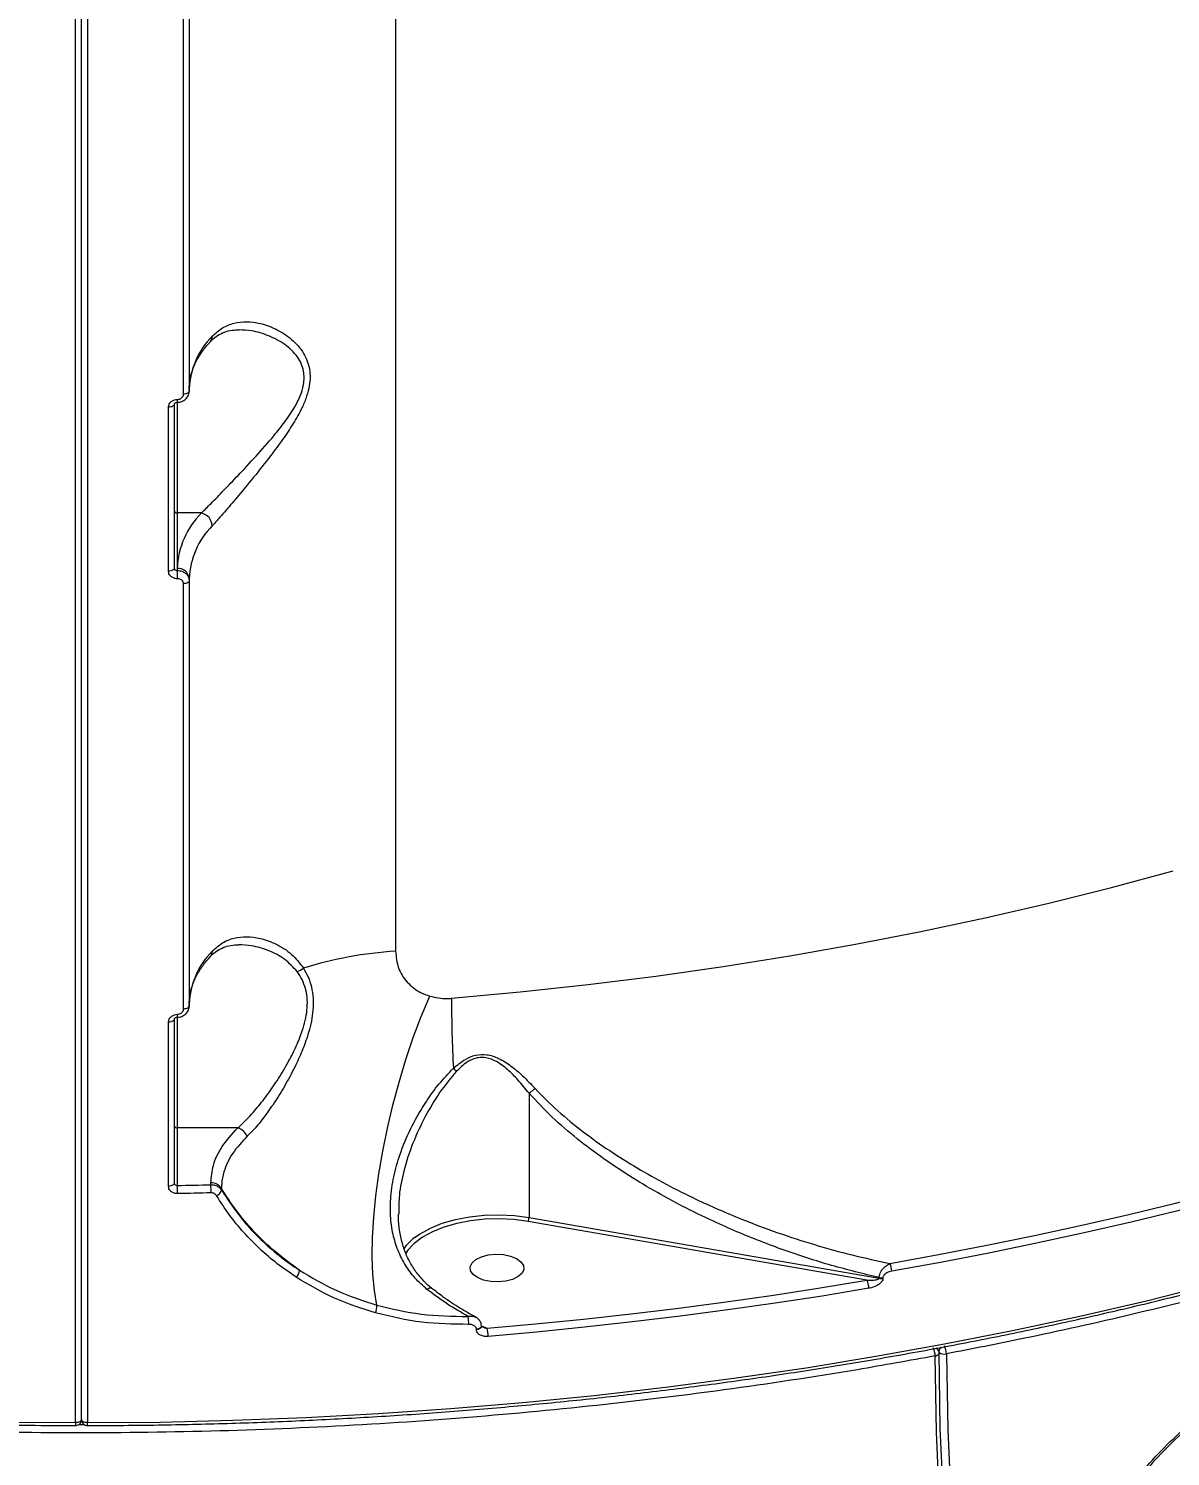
# Model space of a CAD drawing. Header units: millimetres. Extents: x -8092 to 6423, y -6886 to 5604.
# Drawn here: x -78.8 to 112.1, y -2073.3 to -1834.5 of the extents above; entities that cross this region are included whole.
import ezdxf

# ---------------------------------------------------------------- set-up
doc = ezdxf.new("R2010")
doc.units = ezdxf.units.MM
for name, color, linetype in [('DIKOM_ОБЪЕКТ', 7, 'Continuous'), ('DIKOM_РАЗМЕР_ЗОНА', 7, 'Continuous'), ('DIKOM_РАЗМЕР_ОБЪЕКТА', 7, 'Continuous')]:
    doc.layers.add(name, color=color, linetype=linetype)
doc.styles.add('style1', font='arial.ttf', dxfattribs={"width": 0.8})
doc.dimstyles.new('1-50', dxfattribs={"dimtxt": 300, "dimasz": 200, "dimexe": 100, "dimexo": 0, "dimgap": 100, "dimtad": 1, "dimtxsty": 'style1', "dimcen": 200, "dimclrd": 7, "dimclre": 7, "dimclrt": 7, "dimadec": 1, "dimazin": 2, "dimtfac": 1, "dimtmove": 0, "dimatfit": 2, "dimfxl": 0, "dimlwd": 25, "dimlwe": 18, "dimarcsym": 0})

# ---------------------------------------------------------------- blocks, each defined once
blk = doc.blocks.new('*D9')
at = {"layer": 'Defpoints', "color": 0, "transparency": 16777216}
for p in [(-8092.06, -86.27), (4664.84, -1471.84), (4664.84, -6785.92)]:
    blk.add_point(p, dxfattribs=at)
at = {"layer": 'DIKOM_РАЗМЕР_ЗОНА', "color": 7, "lineweight": 18, "transparency": 16777216}
for p, q in [((-8092.06, -86.27), (-8092.06, -6885.92)), ((4664.84, -1471.84), (4664.84, -6885.92))]:
    blk.add_line(p, q, dxfattribs=at)
at = {"layer": 'DIKOM_РАЗМЕР_ЗОНА', "color": 7, "lineweight": 25, "transparency": 16777216}
blk.add_line((-7892.06, -6785.92), (4464.84, -6785.92), dxfattribs=at)
at = {"layer": 'DIKOM_РАЗМЕР_ЗОНА', "color": 7, "transparency": 16777216}
for points in [[(-7892.06, -6752.58), (-7892.06, -6819.25), (-8092.06, -6785.92)], [(4464.84, -6752.58), (4464.84, -6819.25), (4664.84, -6785.92)]]:
    blk.add_solid(points, dxfattribs=at)
at = {"layer": 'DIKOM_РАЗМЕР_ЗОНА', "color": 7, "transparency": 16777216, "insert": (-2159.84, -6532.75), "char_height": 300, "attachment_point": 5, "style": 'style1'}
blk.add_mtext('12760', dxfattribs=at)
blk = doc.blocks.new('*D10')
at = {"layer": 'Defpoints', "color": 0, "transparency": 16777216}
for p in [(-65.22, 5603.5), (2870.75, -5504.88), (6323.39, -5504.88)]:
    blk.add_point(p, dxfattribs=at)
at = {"layer": 'DIKOM_РАЗМЕР_ЗОНА', "color": 7, "lineweight": 18, "transparency": 16777216}
for p, q in [((-65.22, 5603.5), (6423.39, 5603.5)), ((2870.75, -5504.88), (6423.39, -5504.88))]:
    blk.add_line(p, q, dxfattribs=at)
at = {"layer": 'DIKOM_РАЗМЕР_ЗОНА', "color": 7, "lineweight": 25, "transparency": 16777216}
blk.add_line((6323.39, 5403.5), (6323.39, -5304.88), dxfattribs=at)
at = {"layer": 'DIKOM_РАЗМЕР_ЗОНА', "color": 7, "transparency": 16777216}
for points in [[(6290.06, 5403.5), (6356.72, 5403.5), (6323.39, 5603.5)], [(6290.06, -5304.88), (6356.72, -5304.88), (6323.39, -5504.88)]]:
    blk.add_solid(points, dxfattribs=at)
at = {"layer": 'DIKOM_РАЗМЕР_ЗОНА', "color": 7, "transparency": 16777216, "insert": (6070.22, 308.83), "char_height": 300, "attachment_point": 5, "rotation": 90, "style": 'style1'}
blk.add_mtext('11100', dxfattribs=at)
blk = doc.blocks.new('*D11')
at = {"layer": 'Defpoints', "color": 0, "transparency": 16777216}
for p in [(-6092.06, -310.77), (2568.27, -2361.54), (2568.27, -4925.78)]:
    blk.add_point(p, dxfattribs=at)
at = {"layer": 'DIKOM_РАЗМЕР_ОБЪЕКТА', "color": 7, "lineweight": 18, "transparency": 16777216}
for p, q in [((-6092.06, -310.77), (-6092.06, -5025.78)), ((2568.27, -2361.54), (2568.27, -5025.78))]:
    blk.add_line(p, q, dxfattribs=at)
at = {"layer": 'DIKOM_РАЗМЕР_ОБЪЕКТА', "color": 7, "lineweight": 25, "transparency": 16777216}
blk.add_line((-5892.06, -4925.78), (2368.27, -4925.78), dxfattribs=at)
at = {"layer": 'DIKOM_РАЗМЕР_ОБЪЕКТА', "color": 7, "transparency": 16777216}
for points in [[(-5892.06, -4892.44), (-5892.06, -4959.11), (-6092.06, -4925.78)], [(2368.27, -4892.44), (2368.27, -4959.11), (2568.27, -4925.78)]]:
    blk.add_solid(points, dxfattribs=at)
at = {"layer": 'DIKOM_РАЗМЕР_ОБЪЕКТА', "color": 7, "transparency": 16777216, "insert": (-2605.9, -4672.61), "char_height": 300, "attachment_point": 5, "style": 'style1'}
blk.add_mtext('8660', dxfattribs=at)

msp = doc.modelspace()

# ---------------------------------------------------------------- linework, layer by layer
at = {"layer": 'DIKOM_ОБЪЕКТ', "color": 7, "linetype": 'Continuous', "lineweight": 15}
for p, q in [((-69.936, -2067.175), (-69.936, -1652.305)), ((-70.939, -2067.69), (-70.939, -1652.821)), ((-68.934, -1652.821), (-68.934, -2067.69)), ((-17.434, -1688.813), (-17.434, -1988.821)), ((-52.896, -1895.65), (-52.896, -1824.505)), ((-51.936, -1823.99), (-51.936, -1895.135)), ((-55.402, -1925.271), (-55.402, -1897.841)), ((-54.436, -1897.327), (-54.436, -1924.756)), ((-53.936, -1896.982), (-53.936, -1915.528)), ((-49.886, -1915.528), (-53.936, -1915.528)), ((-53.936, -1915.528), (-53.936, -1924.796)), ((-53.936, -1924.796), (-53.936, -1925.156)), ((-52.896, -1998.51), (-52.896, -1927.365)), ((-51.936, -1926.511), (-51.936, -1926.851)), ((-51.936, -1926.851), (-51.936, -1997.995)), ((-55.402, -2028.131), (-55.402, -2000.702)), ((-54.436, -2000.187), (-54.436, -2027.616)), ((-53.936, -1999.842), (-53.936, -2018.388)), ((4.875, -2012.579), (4.875, -2033.363)), ((-43.835, -2018.388), (-53.936, -2018.388)), ((-53.936, -2018.388), (-53.936, -2028.017)), ((-48.323, -2027.887), (-48.323, -2027.579)), ((-46.539, -2028.518), (-46.539, -2028.802)), ((-16.904, -2032.569), (-16.912, -2032.81)), ((61.364, -2043.877), (4.713, -2034.036)), ((4.875, -2033.363), (63.405, -2043.531)), ((63.405, -2043.531), (63.405, -2043.427)), ((64.044, -2043.427), (64.044, -2043.531)), ((-3.105, -2051.473), (-2.123, -2051.901)), ((-3.917, -2052.143), (-3.917, -2052.069)), ((73.247, -2055.473), (73.075, -2055.229)), ((-70.356, -2067.976), (-69.53, -2067.976))]:
    msp.add_line(p, q, dxfattribs=at)
at = {"layer": 'DIKOM_ОБЪЕКТ', "color": 7, "linetype": 'Continuous', "lineweight": 15, "flags": 128}
for points in [[(-51.936, -1895.135), (-51.955, -1895.233), (-52.009, -1895.328), (-52.097, -1895.415), (-52.215, -1895.492), (-52.36, -1895.556), (-52.526, -1895.605), (-52.707, -1895.637), (-52.896, -1895.65)], [(-54.436, -1897.327), (-54.455, -1897.425), (-54.509, -1897.52), (-54.598, -1897.607), (-54.717, -1897.685), (-54.863, -1897.749), (-55.03, -1897.797), (-55.212, -1897.829), (-55.402, -1897.841)], [(-54.436, -1924.756), (-54.455, -1924.854), (-54.509, -1924.949), (-54.598, -1925.037), (-54.717, -1925.114), (-54.863, -1925.178), (-55.03, -1925.227), (-55.212, -1925.258), (-55.402, -1925.271)], [(-51.936, -1926.851), (-51.955, -1926.948), (-52.009, -1927.043), (-52.097, -1927.13), (-52.215, -1927.207), (-52.36, -1927.271), (-52.526, -1927.32), (-52.707, -1927.352), (-52.896, -1927.365)], [(-8.089, -1996.707), (3.379, -1995.645), (14.778, -1994.404), (26.099, -1992.984), (37.331, -1991.387), (48.462, -1989.614), (59.483, -1987.668), (70.385, -1985.549), (81.155, -1983.259), (91.785, -1980.802), (102.264, -1978.179), (112.584, -1975.392)], [(-20.552, -2048.042), (-20.967, -2045.612), (-21.231, -2042.897), (-21.34, -2039.923), (-21.294, -2036.72), (-21.094, -2033.319), (-20.742, -2029.755), (-20.24, -2026.062), (-19.594, -2022.276), (-18.81, -2018.436), (-17.896, -2014.578), (-16.861, -2010.742), (-15.715, -2006.965), (-14.47, -2003.284), (-13.137, -1999.735), (-11.731, -1996.355)], [(-51.936, -1997.995), (-51.955, -1998.093), (-52.009, -1998.188), (-52.097, -1998.275), (-52.215, -1998.352), (-52.36, -1998.416), (-52.526, -1998.465), (-52.707, -1998.497), (-52.896, -1998.51)], [(-54.436, -2000.187), (-54.455, -2000.285), (-54.509, -2000.38), (-54.598, -2000.467), (-54.717, -2000.545), (-54.863, -2000.609), (-55.03, -2000.657), (-55.212, -2000.689), (-55.402, -2000.702)], [(-54.436, -2027.616), (-54.455, -2027.714), (-54.509, -2027.809), (-54.598, -2027.897), (-54.717, -2027.974), (-54.863, -2028.038), (-55.03, -2028.087), (-55.212, -2028.118), (-55.402, -2028.131)], [(65.219, -2041.059), (73.334, -2039.587), (81.388, -2038.029), (89.379, -2036.387), (97.302, -2034.66), (105.155, -2032.85), (112.934, -2030.958), (120.637, -2028.983), (128.258, -2026.928)], [(-53.936, -2028.017), (-53.235, -2028.002), (-52.533, -2027.988), (-51.831, -2027.972), (-51.129, -2027.956), (-50.428, -2027.94), (-49.726, -2027.923), (-49.025, -2027.905), (-48.323, -2027.887)], [(-48.272, -2029.258), (-48.975, -2029.276), (-49.678, -2029.294), (-50.381, -2029.312), (-51.085, -2029.328), (-51.788, -2029.344), (-52.491, -2029.359), (-53.195, -2029.374), (-53.898, -2029.388)], [(128.697, -2028.203), (121.058, -2030.264), (113.339, -2032.242), (105.543, -2034.139), (97.672, -2035.953), (89.731, -2037.683), (81.723, -2039.329), (73.651, -2040.89), (65.518, -2042.365)], [(4.713, -2034.036), (2.345, -2033.719), (-0.089, -2033.592), (-2.532, -2033.658), (-4.927, -2033.915), (-7.218, -2034.357), (-9.351, -2034.974), (-11.277, -2035.75), (-12.951, -2036.67), (-14.333, -2037.709), (-14.628, -2037.985)], [(-14.279, -2036.745), (-13.342, -2036.08), (-11.616, -2035.132), (-9.63, -2034.331), (-7.43, -2033.695), (-5.067, -2033.239), (-2.597, -2032.974), (-0.077, -2032.906), (2.433, -2033.037), (4.875, -2033.363)], [(-14.628, -2037.985), (-15.391, -2038.846), (-15.803, -2039.463)], [(-2.727, -2043.838), (-3.734, -2043.43), (-4.477, -2042.893), (-4.896, -2042.269), (-4.957, -2041.61), (-4.655, -2040.969), (-4.014, -2040.398), (-3.087, -2039.943), (-1.949, -2039.64), (-0.691, -2039.516), (0.584, -2039.578), (1.773, -2039.823), (2.78, -2040.231), (3.523, -2040.768), (3.942, -2041.392), (4.002, -2042.051), (3.7, -2042.692), (3.06, -2043.263), (2.133, -2043.718), (0.995, -2044.021), (-0.263, -2044.146), (-1.538, -2044.083), (-2.727, -2043.838)], [(-2.123, -2051.901), (5.935, -2051.179), (13.965, -2050.375), (21.962, -2049.491), (29.925, -2048.528), (37.849, -2047.484), (45.733, -2046.36), (53.572, -2045.158), (61.364, -2043.877)], [(-68.934, -2067.69), (-56.747, -2067.583), (-44.571, -2067.295), (-32.416, -2066.825), (-20.293, -2066.174), (-8.211, -2065.341), (3.818, -2064.329), (15.786, -2063.137), (27.681, -2061.766), (39.494, -2060.219), (51.214, -2058.495), (62.833, -2056.597), (74.34, -2054.527), (85.725, -2052.285), (96.979, -2049.874), (108.093, -2047.295), (119.057, -2044.552)], [(61.678, -2045.223), (53.867, -2046.507), (46.009, -2047.712), (38.107, -2048.838), (30.163, -2049.885), (22.182, -2050.851), (14.165, -2051.737), (6.116, -2052.542), (-1.961, -2053.266)], [(-3.074, -2051.562), (-3.111, -2051.698), (-3.225, -2051.832), (-3.409, -2051.944), (-3.645, -2052.025), (-3.917, -2052.069)], [(-3.074, -2051.635), (-3.111, -2051.773), (-3.225, -2051.907), (-3.409, -2052.019), (-3.645, -2052.1), (-3.917, -2052.143)], [(-3.075, -2051.621), (-3.074, -2051.628), (-3.074, -2051.635)], [(72.771, -2056.534), (72.948, -2056.49), (73.105, -2056.429), (73.236, -2056.354), (73.337, -2056.267), (73.402, -2056.172), (73.43, -2056.072), (73.431, -2056.048)], [(73.37, -2055.873), (73.583, -2068.629), (74.17, -2081.41), (75.131, -2094.208), (76.466, -2107.015), (78.173, -2119.821), (80.252, -2132.618), (82.701, -2145.399), (85.518, -2158.155), (88.702, -2170.877), (92.251, -2183.557), (96.162, -2196.188), (100.433, -2208.759), (105.06, -2221.264), (110.042, -2233.694), (115.374, -2246.041), (121.053, -2258.296), (127.076, -2270.453), (133.438, -2282.502), (140.136, -2294.436), (147.164, -2306.248), (154.519, -2317.928)], [(74.654, -2056.181), (74.866, -2068.907), (75.452, -2081.657), (76.411, -2094.425), (77.743, -2107.201), (79.446, -2119.977), (81.52, -2132.744), (83.963, -2145.495), (86.774, -2158.22), (89.95, -2170.912), (93.491, -2183.562), (97.392, -2196.162), (101.653, -2208.704), (106.27, -2221.179), (111.239, -2233.579), (116.559, -2245.897), (122.224, -2258.123), (128.233, -2270.251), (134.58, -2282.271), (141.261, -2294.177), (148.273, -2305.961), (155.61, -2317.614)], [(153.97, -2318.755), (146.611, -2307.067), (139.578, -2295.249), (132.876, -2283.307), (126.51, -2271.25), (120.484, -2259.086), (114.801, -2246.822), (109.465, -2234.468), (104.481, -2222.03), (99.85, -2209.517), (95.577, -2196.938), (91.663, -2184.3), (88.112, -2171.611), (84.926, -2158.881), (82.107, -2146.117), (79.656, -2133.328), (77.576, -2120.522), (75.868, -2107.708), (74.532, -2094.894), (73.571, -2082.088), (72.983, -2069.298), (72.771, -2056.534)], [(-83.126, -2067.583), (-70.939, -2067.69)], [(-69.936, -2067.175), (-69.956, -2067.275), (-70.013, -2067.372), (-70.105, -2067.461), (-70.23, -2067.539), (-70.382, -2067.603), (-70.555, -2067.651), (-70.743, -2067.68), (-70.939, -2067.69)], [(-68.934, -2067.69), (-69.129, -2067.68), (-69.317, -2067.651), (-69.491, -2067.603), (-69.643, -2067.539), (-69.767, -2067.461), (-69.86, -2067.372), (-69.917, -2067.275), (-69.936, -2067.175)]]:
    msp.add_lwpolyline(points, dxfattribs=at)
at = {"layer": 'DIKOM_ОБЪЕКТ', "color": 7, "linetype": 'Continuous', "lineweight": 15}
for centre, radius, start, end in [((-38.823, -1895.27), 13.122, 134.85888, 177.92841), ((-49.394, -1886.004), 1.315, 318.30795, 1.52681), ((-56.382, -1896.676), 2.488, 352.23749, 3.43201), ((-53.97, -1915.061), 0.468, 184.74291, 274.05626), ((-40.168, -1925.294), 13.778, 134.85893, 177.92822), ((-38.823, -1926.985), 13.122, 134.85922, 177.92806), ((-50.449, -1917.835), 2.375, 3.65931, 76.2879), ((-53.804, -1926.666), 1.874, 4.74031, 94.05503), ((-76.818, -1926.48), 22.92, 359.8788, 3.31007), ((-38.823, -1998.13), 13.122, 134.85888, 177.92841), ((-49.394, -1988.864), 1.315, 318.30795, 1.52681), ((-12.973, -2056.196), 67.522, 93.78847, 107.11417), ((-34.755, -1989.436), 2.936, 287.16387, 310.62984), ((219.718, -1996.28), 227.808, 180.10743, 183.05407), ((-56.365, -1999.537), 2.472, 352.20008, 3.46836), ((16.781, -1984.119), 34.538, 224.70853, 225.90696), ((-53.97, -2017.921), 0.468, 184.71349, 274.10143), ((-44.562, -2020.81), 2.529, 23.81429, 73.28562), ((-48.266, -2029.633), 2.056, 32.86291, 91.60177), ((-76.8, -2029.34), 22.902, 359.87803, 3.31139), ((-65.242, -2029.21), 16.97, 359.83674, 4.47139), ((-47.798, -2028.472), 1.302, 288.86173, 345.30865), ((3.467, -2033.379), 1.409, 332.22451, 0.63983), ((-9.218, -2043.367), 8.334, 127.38859, 145.07982), ((62.571, -2042.352), 2.947, 359.7367, 26.03218), ((-35.381, -2042.04), 1.894, 315.10765, 355.1843), ((58.767, -2045.191), 2.911, 359.36597, 26.83936), ((63.725, -2041.546), 1.908, 260.3647, 279.6353), ((63.725, -2041.65), 1.908, 260.3647, 279.6353), ((-23.256, -2048.181), 2.708, 334.7116, 2.92631), ((-10.008, -2050.87), 4.797, 355.45617, 11.41956), ((-7.431, -2053.222), 5.47, 359.53938, 13.98053), ((70.069, -2056.505), 2.702, 359.38712, 29.05183), ((72.683, -2055.883), 0.698, 35.95078, 67.45866), ((72.431, -2056.05), 1, 0.11321, 35.24837), ((74.453, -2055.948), 1.091, 126.70571, 169.04464), ((74.296, -2054.76), 1.465, 233.51781, 284.17754), ((71.984, -2056.153), 2.671, 359.39772, 29.42077), ((-32.105, -2067.839), 38.834, 179.77905, 180.49454), ((-70.936, -2067.174), 1, 269.92957, 286.56023), ((-70.936, -2067.174), 1, 286.56023, 0), ((-68.936, -2067.174), 1, 180, 270.07043), ((-107.745, -2067.839), 38.811, 359.5052, 0.22112)]:
    msp.add_arc(centre, radius, start, end, dxfattribs=at)
for points, knots in [([(-48.079, -1885.969), (-47.523, -1885.461), (-46.412, -1884.446), (-44.435, -1883.701), (-42.313, -1883.471), (-39.937, -1883.777), (-37.357, -1884.691), (-34.798, -1886.346), (-32.763, -1888.59), (-31.811, -1890.985), (-31.693, -1893.046), (-31.905, -1894.717), (-32.428, -1896.446), (-33.349, -1898.548), (-34.728, -1900.944), (-36.829, -1904.004), (-39.382, -1907.357), (-42.1, -1910.695), (-44.508, -1913.59), (-46.497, -1915.926), (-47.58, -1917.13), (-48.079, -1917.684)], [0, 0, 0, 0, 0.0554763, 0.1110246, 0.1664977, 0.222006, 0.2900239, 0.357963, 0.4226758, 0.4774072, 0.5052469, 0.5330946, 0.5627096, 0.5923746, 0.6404299, 0.6885813, 0.7603269, 0.8320612, 0.8910008, 0.9498671, 1, 1, 1, 1]), ([(-49.886, -1915.528), (-49.362, -1915.011), (-48.225, -1913.889), (-46.145, -1911.741), (-43.632, -1909.111), (-40.787, -1906.065), (-38.113, -1903.053), (-35.898, -1900.269), (-34.446, -1898.125), (-33.462, -1896.215), (-32.808, -1894.384), (-32.664, -1892.863), (-32.855, -1891.523), (-33.181, -1890.507), (-34.127, -1888.888), (-35.963, -1887.199), (-38.642, -1885.796), (-41.268, -1885.012), (-42.908, -1884.935), (-43.605, -1884.902)], [0, 0, 0, 0, 0.06143148, 0.13314224, 0.2068025, 0.29393194, 0.38335377, 0.44061899, 0.49905193, 0.53304139, 0.56794156, 0.61789815, 0.63120669, 0.66237664, 0.69458479, 0.77153558, 0.853516, 0.93774901, 1, 1, 1, 1]), ([(-48.406, -1886.91), (-48.308, -1886.794), (-47.932, -1886.348), (-47.161, -1885.798), (-46.054, -1885.239), (-44.867, -1884.922), (-43.992, -1884.915), (-43.609, -1884.911)], [0, 0, 0, 0, 0.0752448, 0.2906287, 0.5342502, 0.7957381, 1, 1, 1, 1]), ([(-51.936, -1894.796), (-51.929, -1894.526), (-51.907, -1893.69), (-51.643, -1892.292), (-51.025, -1890.607), (-50.095, -1888.951), (-49.164, -1887.714), (-48.552, -1887.034), (-48.415, -1886.882)], [0, 0, 0, 0, 0.1027328, 0.3181909, 0.5309238, 0.738471, 0.9415041, 1, 1, 1, 1]), ([(-53.917, -1896.998), (-53.859, -1897.001), (-53.545, -1897.015), (-52.976, -1896.821), (-52.366, -1896.37), (-52.019, -1895.756), (-51.893, -1895.264), (-51.954, -1895.011), (-51.964, -1894.968)], [0, 0, 0, 0, 0.05393119, 0.29169816, 0.53876776, 0.75145689, 0.95732826, 1, 1, 1, 1]), ([(-53.898, -1896.527), (-53.785, -1896.516), (-53.56, -1896.492), (-53.26, -1896.338), (-53.033, -1896.116), (-52.913, -1895.872), (-52.901, -1895.713), (-52.896, -1895.65)], [0, 0, 0, 0, 0.2151459, 0.4301742, 0.6449673, 0.85944, 1, 1, 1, 1]), ([(-55.402, -1897.841), (-55.395, -1897.747), (-55.376, -1897.508), (-55.196, -1897.143), (-54.856, -1896.81), (-54.405, -1896.58), (-54.067, -1896.545), (-53.898, -1896.527)], [0, 0, 0, 0, 0.1406351, 0.3550892, 0.5698807, 0.7848884, 1, 1, 1, 1]), ([(-54.423, -1897.3), (-54.424, -1897.283), (-54.425, -1897.255), (-54.338, -1897.154), (-54.216, -1897.076), (-54.062, -1897.023), (-53.913, -1897.008), (-53.827, -1897.017), (-53.796, -1897.02)], [0, 0, 0, 0, 0.2755332, 0.4589755, 0.60943, 0.7622041, 0.9132916, 1, 1, 1, 1]), ([(72.771, -2056.534), (68.449, -2057.314), (56.807, -2059.414), (37.501, -2062.314), (14.837, -2065.065), (-8.314, -2067.179), (-31.885, -2068.631), (-55.802, -2069.397), (-79.54, -2069.462), (-103.021, -2068.842), (-126.176, -2067.566), (-149.38, -2065.616), (-172.555, -2062.967), (-195.617, -2059.614), (-218.059, -2055.628), (-239.817, -2051.039), (-260.847, -2045.889), (-281.49, -2040.092), (-301.656, -2033.642), (-321.263, -2026.546), (-339.878, -2018.958), (-357.46, -2010.919), (-373.994, -2002.474), (-389.748, -1993.485), (-404.632, -1983.96), (-418.573, -1973.921), (-431.262, -1963.589), (-442.688, -1953.005), (-452.859, -1942.217), (-461.959, -1931.05), (-469.839, -1919.52), (-475.856, -1909.155), (-478.657, -1902.614), (-479.737, -1900.091)], [0, 0, 0, 0, 0.0192582, 0.0518831, 0.084533, 0.1171579, 0.1507304, 0.1843302, 0.2179027, 0.2505275, 0.2831775, 0.3158023, 0.3493748, 0.3829746, 0.4165471, 0.4491719, 0.4818218, 0.5144467, 0.5480191, 0.5816189, 0.6151915, 0.6478163, 0.6804663, 0.7130911, 0.7466635, 0.7802633, 0.8138357, 0.8464606, 0.8791105, 0.9117352, 0.9453077, 0.9789074, 1, 1, 1, 1]), ([(-479.29, -1899.851), (-479.051, -1900.409), (-477.987, -1902.906), (-475.786, -1907.303), (-472.681, -1913.036), (-469.25, -1918.719), (-465.524, -1924.353), (-461.498, -1929.931), (-457.177, -1935.451), (-452.565, -1940.906), (-447.664, -1946.294), (-442.478, -1951.61), (-437.012, -1956.851), (-431.27, -1962.011), (-425.255, -1967.087), (-418.973, -1972.076), (-412.429, -1976.974), (-405.626, -1981.777), (-398.572, -1986.481), (-391.27, -1991.083), (-383.726, -1995.579), (-375.947, -1999.966), (-367.938, -2004.241), (-359.704, -2008.401), (-351.253, -2012.443), (-342.591, -2016.363), (-333.724, -2020.159), (-324.659, -2023.827), (-315.402, -2027.366), (-305.961, -2030.772), (-296.343, -2034.043), (-286.554, -2037.177), (-276.604, -2040.171), (-266.497, -2043.023), (-256.244, -2045.731), (-245.85, -2048.292), (-235.324, -2050.706), (-224.674, -2052.97), (-213.908, -2055.082), (-203.033, -2057.042), (-192.059, -2058.846), (-180.993, -2060.495), (-169.843, -2061.987), (-158.619, -2063.32), (-147.328, -2064.494), (-135.979, -2065.508), (-124.58, -2066.362), (-113.14, -2067.053), (-101.668, -2067.584), (-90.172, -2067.949), (-79.925, -2068.138), (-73.512, -2068.164), (-70.938, -2068.174)], [0, 0, 0, 0, 0.0058769, 0.0262676, 0.0466644, 0.067067, 0.0874749, 0.1078877, 0.1283049, 0.1487259, 0.1691502, 0.1895772, 0.2100064, 0.2304374, 0.2508696, 0.271303, 0.2917369, 0.3121714, 0.332606, 0.3530406, 0.3734749, 0.3939091, 0.4143427, 0.434776, 0.4552088, 0.4756411, 0.4960727, 0.5165039, 0.5369346, 0.5573646, 0.5777942, 0.5982232, 0.6186517, 0.6390796, 0.6595072, 0.6799343, 0.700361, 0.7207873, 0.7412132, 0.7616389, 0.7820641, 0.8024891, 0.8229139, 0.8433384, 0.8637627, 0.8841868, 0.9046108, 0.9250347, 0.9454584, 0.9658821, 0.9863057, 1, 1, 1, 1]), ([(-68.935, -2068.174), (-66.915, -2068.167), (-61.055, -2068.147), (-51.36, -2067.989), (-39.862, -2067.646), (-28.385, -2067.14), (-16.94, -2066.471), (-5.535, -2065.641), (5.822, -2064.65), (17.122, -2063.499), (28.356, -2062.189), (39.517, -2060.72), (50.595, -2059.094), (61.583, -2057.312), (72.472, -2055.374), (83.255, -2053.284), (93.922, -2051.042), (104.466, -2048.65), (114.879, -2046.11), (125.153, -2043.423), (135.281, -2040.591), (145.255, -2037.618), (155.067, -2034.504), (164.71, -2031.253), (174.177, -2027.866), (183.46, -2024.346), (192.553, -2020.696), (201.449, -2016.919), (210.142, -2013.017), (218.623, -2008.993), (226.889, -2004.85), (234.931, -2000.591), (242.744, -1996.22), (250.322, -1991.739), (257.659, -1987.152), (264.75, -1982.462), (271.59, -1977.673), (278.172, -1972.789), (284.493, -1967.812), (290.548, -1962.747), (296.331, -1957.598), (301.838, -1952.368), (307.065, -1947.061), (312.009, -1941.681), (316.664, -1936.233), (321.029, -1930.72), (325.098, -1925.147), (328.869, -1919.518), (332.344, -1913.838), (335.497, -1908.109), (337.835, -1903.49), (339.012, -1900.769), (339.35, -1899.987)], [0, 0, 0, 0, 0.010755, 0.031188, 0.0516214, 0.0720549, 0.0924885, 0.1129222, 0.1333561, 0.15379, 0.1742242, 0.1946585, 0.2150931, 0.2355279, 0.2559631, 0.2763985, 0.2968343, 0.3172704, 0.337707, 0.3581439, 0.3785814, 0.3990192, 0.4194576, 0.4398964, 0.4603359, 0.480776, 0.5012166, 0.5216576, 0.5420994, 0.5625419, 0.5829847, 0.6034284, 0.6238724, 0.644317, 0.664762, 0.6852074, 0.7056531, 0.7260988, 0.7465444, 0.7669897, 0.7874344, 0.8078781, 0.8283207, 0.8487615, 0.8692003, 0.8896364, 0.9100693, 0.9304985, 0.9509233, 0.9713433, 0.991758, 1, 1, 1, 1]), ([(339.427, -1901.339), (339.289, -1901.689), (337.606, -1905.957), (333.199, -1914.005), (326.067, -1925.538), (317.465, -1936.936), (307.563, -1948.174), (296.531, -1959), (284.448, -1969.388), (271.395, -1979.32), (257.16, -1988.958), (241.743, -1998.255), (225.17, -2007.17), (208.54, -2015.152), (192.061, -2022.263), (175.91, -2028.576), (159.128, -2034.501), (141.753, -2040.016), (123.972, -2045.065), (105.876, -2049.624), (89.458, -2053.301), (78.938, -2055.348), (74.654, -2056.181)], [0, 0, 0, 0, 0.0049824, 0.0607473, 0.1164693, 0.1738098, 0.2311972, 0.2885377, 0.3442597, 0.4000246, 0.4557466, 0.5130872, 0.5704743, 0.6278149, 0.6763107, 0.7248633, 0.7734157, 0.8224283, 0.8714409, 0.9192192, 0.967106, 1, 1, 1, 1]), ([(-54.436, -1924.756), (-54.431, -1924.804), (-54.42, -1924.9), (-54.334, -1925.023), (-54.207, -1925.113), (-54.066, -1925.157), (-53.973, -1925.157), (-53.936, -1925.156)], [0, 0, 0, 0, 0.2139944, 0.4281485, 0.6427979, 0.8579065, 1, 1, 1, 1]), ([(-53.898, -1926.528), (-54.009, -1926.524), (-54.289, -1926.514), (-54.712, -1926.368), (-55.093, -1926.084), (-55.352, -1925.703), (-55.385, -1925.415), (-55.402, -1925.271)], [0, 0, 0, 0, 0.1418502, 0.3567309, 0.5713201, 0.7857079, 1, 1, 1, 1]), ([(-53.936, -1925.156), (-53.788, -1925.163), (-53.416, -1925.181), (-52.854, -1925.381), (-52.347, -1925.764), (-52.003, -1926.273), (-51.958, -1926.658), (-51.936, -1926.851)], [0, 0, 0, 0, 0.1417164, 0.3563925, 0.5709501, 0.7854406, 1, 1, 1, 1]), ([(-52.896, -1927.365), (-52.907, -1927.269), (-52.929, -1927.077), (-53.102, -1926.824), (-53.356, -1926.635), (-53.638, -1926.538), (-53.824, -1926.531), (-53.898, -1926.528)], [0, 0, 0, 0, 0.2142568, 0.4285907, 0.6431741, 0.8580837, 1, 1, 1, 1]), ([(-48.079, -1988.829), (-47.523, -1988.321), (-46.412, -1987.306), (-44.435, -1986.561), (-42.314, -1986.332), (-39.934, -1986.635), (-37.368, -1987.563), (-34.773, -1989.154), (-33.471, -1990.847), (-32.843, -1991.664)], [0, 0, 0, 0, 0.13165908, 0.26348916, 0.39514048, 0.52687557, 0.68829899, 0.84953638, 1, 1, 1, 1]), ([(-48.408, -1989.762), (-48.355, -1989.696), (-48.03, -1989.292), (-47.323, -1988.768), (-46.245, -1988.171), (-45.023, -1987.808), (-44.093, -1987.774), (-43.643, -1987.758)], [0, 0, 0, 0, 0.0416722, 0.2551924, 0.4967379, 0.7569404, 1, 1, 1, 1]), ([(-33.888, -1992.241), (-34.552, -1991.518), (-35.937, -1990.01), (-38.654, -1988.668), (-41.283, -1987.866), (-42.943, -1987.79), (-43.658, -1987.758)], [0, 0, 0, 0, 0.2469061, 0.5153099, 0.7910902, 1, 1, 1, 1]), ([(-17.434, -1988.821), (-17.337, -1989.769), (-17.145, -1991.646), (-15.629, -1994.064), (-13.704, -1995.639), (-12.25, -1996.166), (-11.731, -1996.355)], [0, 0, 0, 0, 0.28856577, 0.57162529, 0.8470404, 1, 1, 1, 1]), ([(-51.936, -1997.656), (-51.929, -1997.386), (-51.907, -1996.55), (-51.643, -1995.152), (-51.025, -1993.467), (-50.095, -1991.811), (-49.164, -1990.574), (-48.552, -1989.894), (-48.415, -1989.742)], [0, 0, 0, 0, 0.1027358, 0.3181938, 0.5309282, 0.738471, 0.9415041, 1, 1, 1, 1]), ([(-32.843, -1991.664), (-32.571, -1992.141), (-32.027, -1993.095), (-31.464, -1994.789), (-31.181, -1996.665), (-31.208, -1999.206), (-31.813, -2002.108), (-32.892, -2005.172), (-34.181, -2008.067), (-35.741, -2011.023), (-37.528, -2013.941), (-39.348, -2016.529), (-40.935, -2018.474), (-41.886, -2019.426), (-42.248, -2019.789)], [0, 0, 0, 0, 0.0610604, 0.1220475, 0.1836238, 0.2451903, 0.3548539, 0.4369246, 0.5190985, 0.6228192, 0.7265975, 0.8310908, 0.9355757, 1, 1, 1, 1]), ([(-43.835, -2018.388), (-43.455, -2018.046), (-42.458, -2017.149), (-40.796, -2015.324), (-38.889, -2012.903), (-37.014, -2010.178), (-35.374, -2007.423), (-34.009, -2004.726), (-32.864, -2001.889), (-32.213, -1999.232), (-32.158, -1996.958), (-32.326, -1995.79), (-32.619, -1994.652), (-33.038, -1993.54), (-33.604, -1992.674), (-33.888, -1992.241)], [0, 0, 0, 0, 0.0653907, 0.1716634, 0.2779432, 0.3832156, 0.4884181, 0.570678, 0.6528123, 0.7604362, 0.8161613, 0.871887, 0.8800476, 0.939974, 1, 1, 1, 1]), ([(-11.731, -1996.355), (-10.75, -1996.557), (-9.667, -1996.781), (-8.425, -1996.732), (-8.203, -1996.716), (-8.089, -1996.707)], [0, 0, 0, 0, 0.82175534, 0.90786426, 1, 1, 1, 1]), ([(-53.917, -1999.858), (-53.859, -1999.861), (-53.545, -1999.876), (-52.975, -1999.681), (-52.366, -1999.23), (-52.019, -1998.616), (-51.893, -1998.124), (-51.954, -1997.871), (-51.964, -1997.828)], [0, 0, 0, 0, 0.0539299, 0.2916775, 0.538782, 0.7514318, 0.9572599, 1, 1, 1, 1]), ([(-53.898, -1999.388), (-53.785, -1999.376), (-53.56, -1999.352), (-53.26, -1999.198), (-53.033, -1998.976), (-52.913, -1998.732), (-52.901, -1998.573), (-52.896, -1998.51)], [0, 0, 0, 0, 0.21514425, 0.43017599, 0.64496846, 0.85944047, 1, 1, 1, 1]), ([(4.585, -2096.525), (-1.6, -2097.024), (-13.977, -2098.024), (-32.719, -2098.94), (-51.532, -2099.425), (-70.635, -2099.436), (-89.989, -2098.954), (-109.55, -2097.96), (-129.002, -2096.463), (-148.847, -2094.407), (-169.016, -2091.74), (-189.427, -2088.422), (-209.659, -2084.496), (-229.63, -2079.949), (-249.264, -2074.781), (-268.104, -2069.111), (-286.105, -2062.973), (-303.243, -2056.408), (-319.817, -2049.302), (-335.745, -2041.657), (-350.951, -2033.483), (-365.097, -2024.971), (-378.122, -2016.149), (-389.311, -2007.755), (-395.723, -2002.134), (-398.54, -1999.666)], [0, 0, 0, 0, 0.0398968, 0.0798413, 0.1197858, 0.1596824, 0.2012152, 0.242802, 0.2843887, 0.3259213, 0.3710794, 0.4162723, 0.4614303, 0.5079073, 0.5544224, 0.6008995, 0.6459081, 0.6909516, 0.7359603, 0.7822821, 0.8286419, 0.8749639, 0.9198657, 0.9648023, 1, 1, 1, 1]), ([(-55.402, -2000.702), (-55.395, -2000.607), (-55.376, -2000.368), (-55.196, -2000.003), (-54.856, -1999.67), (-54.406, -1999.44), (-54.067, -1999.405), (-53.898, -1999.388)], [0, 0, 0, 0, 0.1405903, 0.3550825, 0.5698718, 0.7848989, 1, 1, 1, 1]), ([(-54.423, -2000.16), (-54.424, -2000.143), (-54.425, -2000.115), (-54.338, -2000.014), (-54.216, -1999.936), (-54.062, -1999.883), (-53.913, -1999.867), (-53.827, -1999.877), (-53.796, -1999.88)], [0, 0, 0, 0, 0.2755739, 0.4589685, 0.6094634, 0.7621929, 0.913288, 1, 1, 1, 1]), ([(-7.766, -2008.417), (-7.127, -2007.878), (-6.015, -2006.938), (-4.068, -2006.122), (-2.097, -2006.036), (-0.063, -2006.729), (1.91, -2008.004), (3.926, -2009.725), (5.193, -2011.069), (5.876, -2011.793)], [0, 0, 0, 0, 0.1507937, 0.2625474, 0.3758337, 0.5043729, 0.6581086, 0.8160023, 1, 1, 1, 1]), ([(-12.193, -2045.392), (-12.879, -2044.785), (-14.25, -2043.571), (-15.858, -2041.359), (-17.091, -2038.906), (-17.946, -2036.125), (-18.354, -2033.09), (-18.296, -2029.683), (-17.707, -2026.068), (-16.52, -2022.103), (-14.743, -2018.015), (-12.544, -2014.262), (-10.254, -2011.001), (-8.595, -2009.278), (-7.766, -2008.417)], [0, 0, 0, 0, 0.0677696, 0.1355709, 0.2063201, 0.277108, 0.3568885, 0.4367176, 0.5289565, 0.6212457, 0.7291461, 0.8370833, 0.9185949, 1, 1, 1, 1]), ([(4.875, -2012.579), (4.266, -2011.828), (3.151, -2010.456), (1.377, -2008.644), (-0.372, -2007.313), (-2.092, -2006.59), (-3.303, -2006.574), (-4.387, -2006.801), (-5.737, -2007.444), (-6.694, -2008.379), (-7.252, -2008.925)], [0, 0, 0, 0, 0.192069, 0.3511799, 0.5094878, 0.6344372, 0.7186521, 0.7420957, 0.8495989, 1, 1, 1, 1]), ([(-7.252, -2008.925), (-8.224, -2010.089), (-10.189, -2012.445), (-12.57, -2016.531), (-14.639, -2020.926), (-16.077, -2025.367), (-16.886, -2029.297), (-16.899, -2031.604), (-16.904, -2032.569)], [0, 0, 0, 0, 0.171734, 0.3474311, 0.5328059, 0.7223116, 0.8838702, 1, 1, 1, 1]), ([(4.878, -2012.572), (4.877, -2012.573), (4.876, -2012.574), (4.876, -2012.576), (4.875, -2012.578), (4.875, -2012.579)], [0, 0, 0, 0, 0.2867535, 0.6742811, 1, 1, 1, 1]), ([(4.878, -2012.572), (5.039, -2012.459), (5.332, -2012.254), (5.679, -2011.966), (5.845, -2011.82), (5.876, -2011.793)], [0, 0, 0, 0, 0.4994924, 0.9073445, 1, 1, 1, 1]), ([(63.405, -2043.427), (60.747, -2042.782), (55.43, -2041.492), (47.48, -2038.9), (39.584, -2035.835), (31.047, -2031.885), (23.651, -2027.765), (17.414, -2023.647), (12.922, -2020.27), (8.653, -2016.629), (6.141, -2013.929), (4.878, -2012.572)], [0, 0, 0, 0, 0.1245762, 0.249156, 0.3764174, 0.503665, 0.6677217, 0.7510849, 0.834426, 0.9167826, 1, 1, 1, 1]), ([(5.876, -2011.793), (7.126, -2013.068), (9.642, -2015.633), (13.88, -2019.059), (18.328, -2022.231), (24.543, -2026.126), (31.898, -2030.008), (39.815, -2033.468), (46.464, -2035.967), (52.644, -2037.969), (58.899, -2039.707), (63.113, -2040.608), (65.219, -2041.059)], [0, 0, 0, 0, 0.0803025, 0.1615643, 0.2421409, 0.3227386, 0.4866043, 0.610397, 0.7072101, 0.8040247, 0.9020139, 1, 1, 1, 1]), ([(-48.323, -2027.579), (-48.236, -2026.6), (-48.052, -2024.533), (-46.593, -2021.405), (-44.763, -2019.404), (-43.835, -2018.388)], [0, 0, 0, 0, 0.30697448, 0.64846565, 1, 1, 1, 1]), ([(-42.248, -2019.789), (-43.116, -2020.723), (-44.878, -2022.619), (-46.114, -2025.348), (-46.51, -2027.338), (-46.533, -2028.269), (-46.539, -2028.518)], [0, 0, 0, 0, 0.3415006, 0.6929962, 0.9180138, 1, 1, 1, 1]), ([(-54.436, -2027.616), (-54.431, -2027.664), (-54.42, -2027.76), (-54.334, -2027.884), (-54.207, -2027.974), (-54.066, -2028.017), (-53.973, -2028.017), (-53.936, -2028.017)], [0, 0, 0, 0, 0.21387002, 0.42824653, 0.64283409, 0.85789339, 1, 1, 1, 1]), ([(-53.898, -2029.388), (-54.009, -2029.384), (-54.289, -2029.374), (-54.712, -2029.228), (-55.093, -2028.944), (-55.352, -2028.564), (-55.385, -2028.275), (-55.402, -2028.131)], [0, 0, 0, 0, 0.141848, 0.3567283, 0.5713527, 0.7857054, 1, 1, 1, 1]), ([(-48.323, -2027.887), (-48.263, -2027.887), (-47.98, -2027.89), (-47.481, -2028.002), (-46.903, -2028.317), (-46.661, -2028.64), (-46.539, -2028.802)], [0, 0, 0, 0, 0.0818943, 0.3880566, 0.6939512, 1, 1, 1, 1]), ([(-47.378, -2029.704), (-47.438, -2029.624), (-47.56, -2029.463), (-47.85, -2029.31), (-48.1, -2029.258), (-48.242, -2029.258), (-48.272, -2029.258)], [0, 0, 0, 0, 0.3057277, 0.6116127, 0.9180213, 1, 1, 1, 1]), ([(-34.039, -2043.377), (-35.112, -2042.64), (-37.256, -2041.166), (-40.173, -2038.648), (-42.865, -2035.901), (-45.311, -2032.929), (-46.689, -2030.779), (-47.378, -2029.704)], [0, 0, 0, 0, 0.1978345, 0.395504, 0.5931653, 0.7965809, 1, 1, 1, 1]), ([(-33.494, -2042.199), (-34.865, -2041.201), (-37.624, -2039.192), (-41.116, -2035.805), (-44.149, -2032.255), (-45.74, -2029.768), (-46.539, -2028.518)], [0, 0, 0, 0, 0.2598486, 0.5228384, 0.7602258, 1, 1, 1, 1]), ([(-46.539, -2028.802), (-45.178, -2030.826), (-43.117, -2033.892), (-39.57, -2037.49), (-36.672, -2040.013), (-34.543, -2041.477), (-33.494, -2042.199)], [0, 0, 0, 0, 0.395167, 0.5986682, 0.8021703, 1, 1, 1, 1]), ([(-11.369, -2045.241), (-11.392, -2045.225), (-11.977, -2044.814), (-12.938, -2043.818), (-14.235, -2042.241), (-15.295, -2040.443), (-16.118, -2038.462), (-16.67, -2036.304), (-16.953, -2034.406), (-16.944, -2033.209), (-16.941, -2032.805)], [0, 0, 0, 0, 0.0056551, 0.1459818, 0.2900186, 0.4403185, 0.5946048, 0.7528037, 0.9165834, 1, 1, 1, 1]), ([(63.405, -2043.427), (63.415, -2043.318), (63.436, -2043.081), (63.579, -2042.658), (63.845, -2042.181), (64.294, -2041.649), (64.779, -2041.27), (65.116, -2041.108), (65.219, -2041.059)], [0, 0, 0, 0, 0.1132763, 0.2471362, 0.4204162, 0.6073961, 0.8801156, 1, 1, 1, 1]), ([(-20.808, -2049.337), (-23.13, -2048.592), (-27.83, -2047.083), (-31.953, -2044.622), (-34.039, -2043.377)], [0, 0, 0, 0, 0.49417093, 1, 1, 1, 1]), ([(-33.494, -2042.199), (-31.502, -2043.392), (-27.473, -2045.808), (-22.877, -2047.292), (-20.552, -2048.042)], [0, 0, 0, 0, 0.4941665, 1, 1, 1, 1]), ([(61.364, -2043.877), (61.73, -2043.882), (62.256, -2043.889), (62.88, -2043.806), (63.187, -2043.726), (63.346, -2043.642), (63.396, -2043.578), (63.405, -2043.548), (63.405, -2043.533), (63.405, -2043.531)], [0, 0, 0, 0, 0.5028802, 0.7219711, 0.8722265, 0.9515331, 0.9758746, 0.9962695, 1, 1, 1, 1]), ([(64.044, -2043.531), (64.035, -2043.617), (64.014, -2043.808), (63.826, -2044.14), (63.469, -2044.501), (62.797, -2044.921), (62.16, -2045.135), (61.731, -2045.213), (61.678, -2045.223)], [0, 0, 0, 0, 0.0927878, 0.2061552, 0.3692693, 0.5724228, 0.9471447, 1, 1, 1, 1]), ([(65.518, -2042.365), (65.241, -2042.434), (64.843, -2042.533), (64.396, -2042.821), (64.177, -2043.041), (64.062, -2043.251), (64.049, -2043.372), (64.044, -2043.427)], [0, 0, 0, 0, 0.4370697, 0.6289068, 0.7908753, 0.9061088, 1, 1, 1, 1]), ([(-11.382, -2045.26), (-11.441, -2045.222), (-11.572, -2045.138), (-11.864, -2045.215), (-12.088, -2045.328), (-12.177, -2045.382), (-12.193, -2045.392)], [0, 0, 0, 0, 0.3372489, 0.7498249, 0.9541327, 1, 1, 1, 1]), ([(-5.306, -2049.92), (-6.465, -2049.261), (-8.797, -2047.935), (-11.057, -2046.243), (-12.193, -2045.392)], [0, 0, 0, 0, 0.4973182, 1, 1, 1, 1]), ([(-4.065, -2050.027), (-4.942, -2049.542), (-6.755, -2048.539), (-9.2, -2046.917), (-10.737, -2045.713), (-11.368, -2045.219)], [0, 0, 0, 0, 0.3552181, 0.7349947, 1, 1, 1, 1]), ([(-20.552, -2048.042), (-18.105, -2048.631), (-13.148, -2049.823), (-7.942, -2049.888), (-5.306, -2049.92)], [0, 0, 0, 0, 0.4937373, 1, 1, 1, 1]), ([(-5.226, -2051.25), (-7.853, -2051.221), (-13.173, -2051.161), (-18.242, -2049.95), (-20.808, -2049.337)], [0, 0, 0, 0, 0.4937919, 1, 1, 1, 1]), ([(-5.306, -2049.92), (-5.067, -2049.885), (-4.613, -2049.818), (-4.248, -2049.973), (-4.074, -2050.047)], [0, 0, 0, 0, 0.525444, 1, 1, 1, 1]), ([(-3.917, -2052.069), (-3.922, -2052.014), (-3.934, -2051.875), (-4.059, -2051.657), (-4.325, -2051.435), (-4.731, -2051.273), (-5.06, -2051.258), (-5.226, -2051.25)], [0, 0, 0, 0, 0.1033118, 0.2624297, 0.461119, 0.7281865, 1, 1, 1, 1]), ([(-3.095, -2051.562), (-3.102, -2051.394), (-3.117, -2051.036), (-3.4, -2050.561), (-3.731, -2050.216), (-3.991, -2050.096), (-4.081, -2050.055)], [0, 0, 0, 0, 0.2600987, 0.5523329, 0.8456876, 1, 1, 1, 1]), ([(-2.927, -2051.666), (-2.933, -2051.664), (-2.991, -2051.646), (-3.023, -2051.621), (-3.051, -2051.599)], [0, 0, 0, 0, 0.1102913, 1, 1, 1, 1]), ([(-1.961, -2053.266), (-2.166, -2053.271), (-2.609, -2053.282), (-3.201, -2053.113), (-3.627, -2052.826), (-3.872, -2052.498), (-3.902, -2052.262), (-3.917, -2052.143)], [0, 0, 0, 0, 0.2267643, 0.4919689, 0.6959509, 0.8477398, 1, 1, 1, 1]), ([(-2.926, -2051.665), (-2.794, -2051.717), (-2.53, -2051.821), (-2.259, -2051.874), (-2.123, -2051.901)], [0, 0, 0, 0, 0.49986328, 1, 1, 1, 1]), ([(94.504, -2115.94), (94.311, -2114.181), (93.923, -2110.664), (94.192, -2105.313), (95.055, -2100.024), (96.5, -2094.851), (98.503, -2089.755), (101.059, -2084.802), (104.108, -2080.04), (107.605, -2075.524), (111.513, -2071.312), (115.757, -2067.439), (120.25, -2063.964), (124.928, -2060.94), (129.717, -2058.328), (132.971, -2056.973), (134.596, -2056.296)], [0, 0, 0, 0, 0.0751078, 0.1502156, 0.2212816, 0.2925779, 0.3636464, 0.4347697, 0.506123, 0.5772484, 0.6483396, 0.719658, 0.7907509, 0.8604289, 0.9303179, 1, 1, 1, 1]), ([(134.351, -2056.793), (132.599, -2057.527), (129.097, -2058.996), (124.081, -2061.815), (119.36, -2064.998), (114.984, -2068.508), (110.895, -2072.377), (107.162, -2076.58), (103.83, -2081.057), (100.944, -2085.763), (98.568, -2090.651), (96.715, -2095.662), (95.232, -2101.508), (94.423, -2108.166), (94.878, -2112.942), (95.106, -2115.331)], [0, 0, 0, 0, 0.07660909, 0.15321615, 0.22423319, 0.29547417, 0.36648823, 0.43748594, 0.50871005, 0.57970857, 0.65069742, 0.72191299, 0.7928995, 0.89644986, 1, 1, 1, 1])]:
    msp.add_open_spline(points, degree=3, knots=knots, dxfattribs=at)

# ---------------------------------------------------------------- dimensions: what is measured, and where the dimension line sits
at = {"layer": 'DIKOM_РАЗМЕР_ЗОНА'}
dim = msp.add_linear_dim(base=(6323.39, -5504.88), p1=(-65.219, 5603.501), p2=(2870.746, -5504.88), angle=90, text='11100', dimstyle='1-50', dxfattribs=at)
dim.commit()
dim.dimension.update_dxf_attribs({"geometry": '*D10', "text_midpoint": (6323.39, 308.825), "dimtype": 160})
dim = msp.add_linear_dim(base=(4664.839, -6785.918), p1=(-8092.064, -86.271), p2=(4664.839, -1471.84), text='12760', dimstyle='1-50', dxfattribs=at)
dim.commit()
dim.dimension.update_dxf_attribs({"geometry": '*D9', "text_midpoint": (-2159.843, -6785.918), "dimtype": 160})
at = {"layer": 'DIKOM_РАЗМЕР_ОБЪЕКТА'}
dim = msp.add_linear_dim(base=(2568.274, -4925.777), p1=(-6092.064, -310.768), p2=(2568.274, -2361.54), text='8660', dimstyle='1-50', dxfattribs=at)
dim.commit()
dim.dimension.update_dxf_attribs({"geometry": '*D11', "text_midpoint": (-2605.904, -4925.777), "dimtype": 160})

doc.saveas('drawing.dxf')
